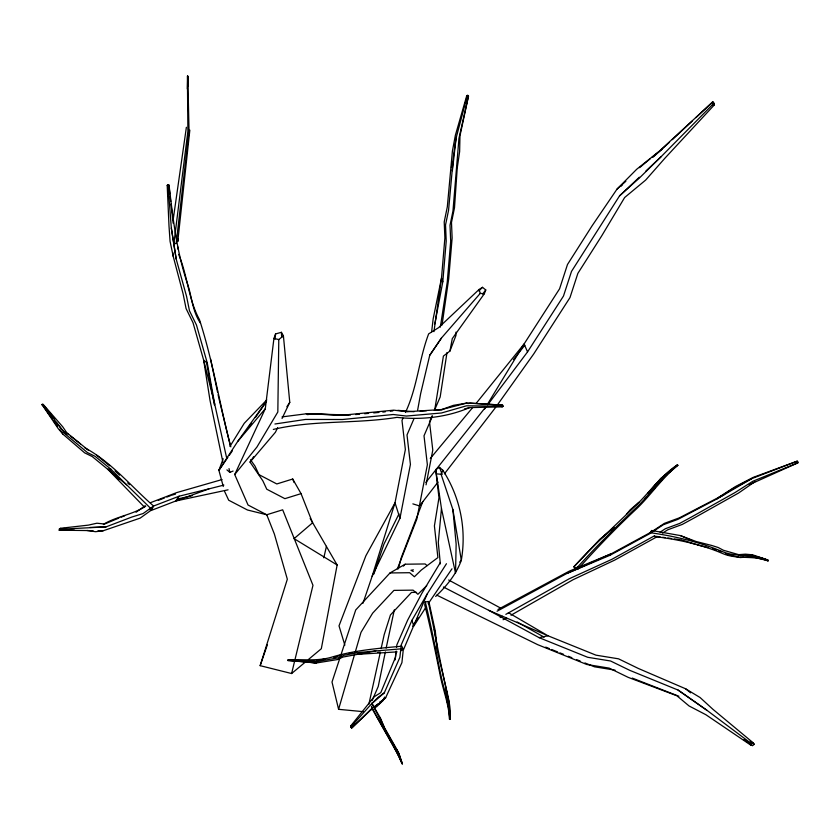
<?xml version="1.0" encoding="UTF-8"?>
<svg xmlns="http://www.w3.org/2000/svg" width="840" height="840" viewBox="0 0 840 840"><rect width="100%" height="100%" fill="white"/><g stroke="black" fill="none" stroke-linecap="round" stroke-linejoin="round"><path stroke-width="1.26" d="M187.331 88.967L187.772 76.073L189.042 131.082L176.179 243.527L173.891 243.642L187.898 131.145L187.394 76.094M234.717 474.537L265.293 408.713L273.935 338.415L275.562 333.931L281.411 332.315L283.406 335.8L278.786 339.57L277.83 411.989L256.925 447.058L234.717 474.537L248.042 505.019L266.721 514.763L282.681 509.806L312.974 585.312L291.617 673.533L260.159 665.669L287.332 579.212L274.375 534.051L266.774 514.794M456.015 332.094L455.952 335.465L449.946 351.046L443.405 356.076L434.669 410.267M433.944 331.621L441.515 277.998L444.885 237.878L444.213 221.907L447.321 206.84L452.424 150.969L455.385 135.24L466.757 95.676L467.659 95.214L468.51 95.96L459.974 135.807L459.627 151.599L457.254 167.864L454.493 207.785L451.479 222.453L452.13 237.993L448.707 278.702L442.05 325.006M434.805 323.925L442.806 281.736L446.219 241.133L445.536 224.941L448.55 210.336L453.569 155.379L456.12 137.991L467.05 96.695L466.757 95.676M768.159 560.805L767.855 559.965L752.504 554.799L745.385 554.159L738.686 554.652L723.366 550.242L718.2 547.512L711.889 545.506L696.003 541.464L680.358 535.573L651.609 530.492L650.192 532.686C674.783 536.183 699.478 542.042 722.389 551.575C737.048 557.802 753.102 553.235 767.592 560.291L768.159 560.805L754.625 557.34M178.017 238.56L177.765 241.584L189.84 130.116M497.175 405.227L533.726 353.945L569.982 297.602L577.857 273.389L601.797 235.725L624.666 197.495L645.687 180.054L664.892 158.235L714.074 105.168L714.231 103.446L712.876 101.787L659.179 151.294L636.688 169.271L617.064 189.053L592.032 225.908L567.483 264.505L559.587 288.792L524.066 343.991L487.326 404.471M440.339 327.117L447.248 282.167L450.692 241.206L450.019 225.288L452.981 210.924L458.955 138.338L468.51 95.96M435.656 596.463C446.45 586.226 456.267 574.413 461.318 560.249C466.683 528.917 460.1 496.955 442.838 470.264L439.499 467.387L435.687 469.623L441.462 508.578L438.291 542.472L440.339 563.903M749.291 484.68L797.916 462.819L798 461.885L797.286 461.149L753.134 477.404L735.431 486.581L718.231 497.637L679.434 517.818L664.419 523.362L650.727 532.329L611.646 553.581L566.811 573.51L497.049 611.226M275.069 339.087L275.562 333.931M395.115 659.936L395.997 651.599M396.186 651.042L395.535 657.153L380.782 692.643L374.147 696.801L350.973 725.655L350.763 727.073L351.656 728.049L372.456 708.372M396.564 647.377L396.827 644.942L407.652 620.13L421.628 593.712L440.349 562.548M452.372 170.688L456.12 137.991M431.644 331.663L433.167 318.832L441.515 277.998L442.806 281.736M446.985 352.601L440.171 397.005L434.595 410.015M173.261 219.093L186.386 127.27M223.871 485.09L208.877 488.901L175.739 501.007L150.476 510.731L140.144 518.133L103.037 530.817L95.561 531.699L87.486 530.555L59.199 530.197L59.42 528.906L60.68 528.266L88.368 525.126L96.925 523.215L104.023 523.95C117.191 516.327 133.15 514.447 145.719 506.226M417.617 410.225L420.651 393.603L429.733 355.288L441.504 337.953L480.218 293.423L484.344 293.727L485.762 289.957L482.507 287.322L479.084 289.464L438.648 327.621L428.642 333.879C418.929 359.552 417.26 387.587 405.479 412.367M449.946 351.046L452.277 338.625L484.344 293.727M310.191 518.469L337.144 564.984L321.31 648.732L308.438 659.484M451.416 167.37L452.393 162.215M425.292 602.007L424.725 604.895C430.731 628.394 435.54 652.375 440.328 676.011C443.184 690.543 448.896 704.329 449.484 719.229L450.209 719.155C451.3 704.13 446.093 690.113 443.268 675.633C438.113 651.084 433.608 626.105 428.169 601.472L425.292 602.007C431.277 625.968 435.677 650.444 440.759 674.457C443.709 689.294 449.337 703.521 449.579 718.788L449.484 719.229M502.236 406.865L501.113 406.171L501.322 405.09L502.572 405.122L503.139 406.224L502.236 406.865L469.56 407.61L464.499 408.923M362.964 603.278L372.151 576.23L399.956 518.312L410.424 464.425L407.012 434.952L414.078 418.467M422.804 501.575L401.31 557.571L398.328 568.848M426.048 484.848L432.789 450.114L429.513 421.838L432.054 415.926M385.361 651.934L378.242 686.469L372.194 700.424M386.148 648.102L394.317 609.851M402.969 648.7L375.827 650.937L343.004 657.048L337.365 659.589L316.418 662.981L287.752 660.45L288.288 659.726C302.957 659.211 317.562 661.416 331.79 657.132C354.333 650.307 378.252 648.354 401.804 646.202L402.969 648.7L401.604 650.664M368.834 704.424L380.289 652.375M381.129 648.564L384.206 634.599L390.464 614.933L411.485 592.431L416.598 592.368M323.799 557.812L326.445 546.315M750.519 744.954L750.95 743.264L753.26 742.875L754.247 744.314L752.556 745.605L750.519 744.954L705.852 714.703L689.083 705.978L676.904 695.783L628.121 677.324L609.2 668.115L586.74 664.472L537.726 644.679L436.79 595.14M363.269 711.669L338.594 709.317L354.491 654.707M355.215 652.228L360.99 632.373L372.635 613.179L393.918 590.384L413.081 590.153L417.911 594.3L426.72 585.679M372.151 576.23L395.02 502.803L405.363 449.547L401.993 420.473L402.99 418.163M373.853 574.067L383.901 544.247L398.969 513.902M260.159 665.669L267.414 644.669M223.178 458.745L218.904 470.327L223.272 486.497M397.373 568.859L416.819 519.141L427.371 464.772L424.011 435.792L432.464 416.105M446.46 563.724L427.182 593.996L403.2 650.391L401.919 662.634L385.665 697.694L380.058 703.143L373.58 707.154M350.973 725.655L352.012 725.75L371.448 703.941L384.29 692.843L399.893 657.342L401.205 644.931L411.925 620.34L427.182 593.996M459.69 562.159L461.318 560.249L452.897 509.618L441.084 474.275L442.838 470.264M374.619 707.774L376.719 706.65L383.019 700.497L384.605 697.095M277.641 427.655L275.425 432.254L250.047 462.084L262.847 480.827L266.774 489.216L284.886 498.666L301.056 493.647L312.575 522.816L294.063 538.639L337.144 564.984M282.051 418.467L289.769 402.37L283.406 335.8M397.215 752.546L402.308 763.928L398.465 752.304L384.09 727.01L371.794 703.185L380.531 718.242L384.09 727.01L379.418 717.056M149.352 509.565L151.851 509.555L153.584 506.037L179.141 496.199L208.877 488.901M226.496 457.254L214.757 404.344L203.658 360.161L193.001 322.665L186.091 308.616L183.078 293.727L173.25 256.494L170.069 241.353L168.998 225.96L167.202 185.472L167.674 184.663L168.861 184.968L169.134 185.955C172.998 218.778 176.736 251.811 187.32 283.217C191.919 296.572 192.255 311.136 200.466 323.127M42.179 404.975L43.26 404.481L42 404.46L58.359 428.82L63.263 434.448L84.651 452.855L92.211 456.54L126.609 484.785L151.851 509.555M425.828 482.433L485.961 406.718M229.918 446.45L244.251 423.286L266.784 399.893M412.703 626.241L418.068 617.726M375.827 650.937L359.173 652.491L358.019 654.318L397.11 651.882M639.324 177.219L619.553 195.857L571.494 271.425L563.482 296.058L527.552 351.897L487.725 404.806M426.122 606.921L413.805 626.083L411.925 620.34M428.18 603.729L451.983 568.817M266.459 401.31L237.657 441.515L218.904 470.327L227.829 457.401M250.047 462.084L253.659 456.656M286.881 406.718L289.769 402.37M429.733 355.288L441.504 337.953M229.32 455.249L232.291 450.944M248.661 427.245L251.633 422.93M255.36 417.543L266.511 401.394M179.141 496.199L175.739 501.007L228.081 489.825M495.653 407.369L444.444 473.802M288.099 660.566L288.288 659.726M484.606 408.954L486.161 406.875M577.332 567.063L575.61 568.932L574.087 566.716C593.471 545.517 614.67 525.851 635.282 506.079C649.477 492.429 660.681 475.902 677.355 464.856L677.838 465.392C662.162 477.781 651.273 494.634 636.962 508.442C616.466 527.531 596.747 548.058 578.036 569.069M60.323 530.365L61.246 529.168L106.029 526.89L131.754 517.072L143.105 513.544L153.584 506.037C131.008 486.35 111.342 462 84.735 447.741M482.632 294.042L485.762 289.957M438.018 482.087L419.548 505.921L412.86 503.874M513.408 359.615L524.832 345.251M626.399 514.343L630.053 509.943L638.799 502.32M430.28 458.493L472.815 407.379M476.154 403.368L524.066 343.991L527.552 351.897M237.657 441.515L265.293 408.713M660.965 478.38L647.766 493.511L660.965 478.38L677.397 464.835L677.838 465.392M350.763 727.073L354.228 723.156M652.837 489.983L655.389 487.179M657.09 485.31L662.203 479.714M427.077 565.614L425.145 563.966L405.185 564.207L390.022 572.943L355.719 609.966L332.01 682.049L338.594 709.317M403.41 566.107L405.185 564.207M351.656 728.049L372.498 707.816M573.699 566.895L599.077 540.057L614.04 527.384L599.456 539.847M645.12 498.257L646.852 496.451M712.425 105.305L714.231 103.446M647.587 493.626L650.223 490.928M566.811 573.51L609.945 555.303L611.646 553.581L569.258 571.158L497.973 609.462M619.553 195.857L639.366 178.028L660.986 156.817L712.614 104.559L711.879 102.47M620.645 186.491L622.45 184.706M639.555 167.674L650.192 158.781M478.842 290.966L482.507 287.322M371.448 703.941L378.462 697.053L384.29 692.843M645.918 171.014L660.986 156.817M653.184 157.08L669.512 142.265M672.336 139.629L692.129 121.149M695.909 117.621L712.876 101.787M617.064 189.053L625.852 181.283M609.945 555.303L649.488 533.809L663.369 524.716L677.933 519.341L716.552 499.128L733.016 488.607L751.674 478.653L797.286 461.149M664.461 476.753L667.275 474.275M669.165 472.626L677.618 465.203C661.71 477.057 650.759 493.7 636.562 507.339C615.888 526.953 595.361 547.302 576.25 568.638L574.087 566.716M291.617 673.533L306.464 661.133M374.483 706.734L378.556 703.448M380.583 701.799L385.665 697.694M652.155 157.196L661.973 149.31M136.038 512.253L145.089 505.775M754.981 481.635L738.591 493.017L694.743 517.639L682.269 524.433L667.653 529.841L662.529 533.19M654.864 535.595L611.825 559.346L569.226 578.771L505.838 614.365M660.114 532.161L665.364 528.717L679.686 523.425L691.845 516.799L734.969 492.597L752.808 481.268L797.916 462.819M657.405 536.55L614.68 560.112L573.163 579.663L510.993 615.216M716.552 499.128L751.674 478.653M503.076 619.742L506.468 617.809M500.178 617.547L502.446 616.276M370.419 710.021L372.519 708.897M718.231 497.637L724.006 494.76M379.575 702.114L383.019 700.497M337.281 656.523L341.67 654.549M103.373 524.538L118.839 518.091M469.56 407.61C447.006 417.281 421.25 420.157 396.995 417.365C355.919 424.043 313.971 419.832 273.326 429.429M226.916 469.896L229.845 472.364L233.1 471.041M121.16 517.178L124.635 515.802M150.875 502.53L176.662 492.608L222.065 479.556M158.298 500.356L164.399 498.005M166.834 497.07L170.499 495.663M282.082 416.892L306.296 413.794L343.14 415.159L393.74 410.161L407.106 411.737L441.935 409.5L453.296 405.384L466.967 403.022L501.322 405.09M301.056 493.647L292.719 479.021L276.812 483.956L259.003 474.663L255.003 466.116L250.478 459.743M167.202 185.472L168.105 186.27L169.134 185.955M171.717 495.191L175.455 494.151M441.935 409.5L466.967 403.022M177.314 499.013L192.087 495.747M443.425 587.013L488.681 610.312L539.133 637.665L547.985 635.775L596.001 655.169L618.524 658.823L638.369 668.472L685.587 688.769L700.067 697.515L712.908 709.296L753.26 742.875M316.743 660.639L325.51 658.854M467.922 403.589L470.274 403.106L502.572 405.122M413.395 569.835L410.939 570.287L413.259 571.484M349.282 653.163L351.824 652.712M354.365 652.25L356.906 651.788M359.173 652.491L343.991 655.252L338.268 657.825L317.478 661.49L288.425 660.114M333.837 657.384L336.179 657.017M274.932 424.001L305.529 419.444L342.573 419.507L393.236 414.509L406.371 416.052L441.483 412.986L466.536 405.804L501.113 406.171M307.419 414.624L312.606 413.942L350.427 415.034M382.798 412.083L385.298 411.8M390.306 411.212L392.816 410.918M449.579 718.788L450.209 719.155M355.604 414.561L359.489 414.204M364.675 413.731L368.56 413.385M373.737 412.913L378.913 412.44M414.026 411.737L397.824 410.33M420.094 411.191L426.437 410.75M93.135 530.838L86.951 530.502M767.781 560.816C753.218 554.988 737.499 559.86 722.925 553.654C701.243 544.215 677.397 539.417 653.993 536.434M59.42 528.906L64.533 528.476M357.819 653.793L368.718 653.016M377.58 652.397L380.195 652.218M434.259 410.308L442.092 409.868M126.609 484.785L110.859 469.182L107.846 469.298L144.154 506.825M89.901 527.457L106.029 526.89M743.558 557.34L739.756 557.476L753.396 557.025L749.679 556.668M748.629 557.162L752.441 557.036M390.022 572.943L409.657 572.712L414.393 576.765L421.239 570.098L437.892 557.571L434.406 525.903L438.974 497.711L435.687 469.623M59.199 530.197L74.351 530.166M496.619 406.161L503.139 406.224M738.686 554.652L752.504 554.799M343.14 415.159L347.834 415.265L306.296 413.794M315.189 662.602L287.752 660.45M98.081 530.639L103.037 530.817M305.225 660.828L317.478 661.49M436.663 473.876L441.084 474.275M303.387 661.71L307.293 662.088M309.897 662.34L316.418 662.981M656.282 536.361L660.135 536.907M662.697 537.274L665.259 537.631M667.821 537.999L671.664 538.555M674.226 538.913L681.912 540.015M615.058 670.142L594.437 666.792L584.924 662.96M467.05 96.695L468.132 96.883M273.935 338.415L278.786 339.57M729.246 554.904L738.591 557.193M266.721 514.763L247.433 509.985L228.701 500.22L224.616 491.474M697.095 544.845L707.984 547.617M725.487 553.928L727.986 554.578M754.667 556.028L768.201 560.28M712.824 548.846L716.468 550.011M683.077 540.383L695.929 544.477M678.899 696.234L632.258 678.09M539.133 637.665L587.706 657.29L610.554 660.996L629.79 670.351L678.058 690.06L706.85 710.241L750.95 743.264M545.716 647.115L549.287 648.553M551.659 649.52L557.602 651.913M559.976 652.88L563.535 654.318M568.292 656.24L571.861 657.678M576.607 659.6L580.178 661.038M712.614 104.559L714.074 105.168M680.358 535.573L692.423 540.666M488.681 610.312L547.985 635.775L508.389 612.633M718.893 550.778L721.025 551.912M448.665 579.999L500.462 608.002M517.156 621.999L544.173 637.182M706.85 710.241L678.058 690.06M744.082 739.63L752.556 745.605M214.757 404.344L207.26 362.964L203.658 360.161L210.032 400.481L222.936 462.378M64.733 431.571L68.617 434.595M70.56 436.096L80.462 443.93M750.183 741.038L754.247 744.314M685.587 688.769L690.596 692.843M96.768 455.28L109.652 465.801M110.859 469.182L95.046 456.288L87.381 452.54L65.814 434.48L42.956 404.995M88.484 450.324L66.717 432.705L62.716 426.783L43.26 404.481M115.059 470.915L119.564 475.188M127.712 482.927L129.538 484.669M108.906 469.067L118.87 479.294M42.672 404.156L54.684 419.118M56.322 422.394L65.814 434.48M398.717 755.685L371.858 708.299M42 404.46L52.279 418.856M57.414 426.111L53.749 420.913L57.477 426.531M59.609 429.24L63.263 434.448M383.24 726.127L399.231 754.53L402.224 763.424M60.68 528.266L61.246 529.168M398.486 754.268L402.308 763.928M371.385 706.157C381.045 725.613 393.341 743.652 401.961 763.539M395.903 748.766L399.231 754.53M434.343 629.275L437.073 647.692L435.32 631.302L429.387 604.034L428.169 601.472M396.606 749.553L399.483 755.885M381.728 723.86L383.114 727.02M292.719 479.021L294.116 482.548M439.499 467.387L442.176 474.432M796.75 461.622L797.139 462.651M399.956 518.312L395.02 502.803L365.873 555.775L339.014 625.842L344.852 645.173M436.338 646.202C441.357 670.288 449.201 693.987 450.03 718.746M178.626 254.384C187.603 275.562 188.391 299.429 199.458 319.599C212.94 361.253 219.65 404.576 230.832 446.838M479.084 289.464L480.218 293.423M352.012 725.75L352.433 727.23M207.26 362.964L196.476 325.028L189.472 310.779L186.553 296.342L176.19 259.067L171.339 228.102L168.105 186.27M445.914 689.755L449.032 702.093M218.946 398.506L230.244 445.41M229.005 468.584L229.845 472.364M214.379 404.922L206.409 361.935M441.462 508.578L455.532 573.122L456.151 544.152L452.897 509.618M210.546 358.921L217.56 392.123M218.106 394.685L218.642 397.236M446.901 699.678L447.636 703.448M446.513 691.089L446.943 693.672M171.339 228.102L176.19 259.067M177.671 246.572L177.986 249.175M168.861 184.968L169.859 193.883M170.142 196.423L170.709 201.527M171.003 204.067L173.135 223.178M172.893 252.703L173.25 256.494M448.959 707.879L449.169 710.451M449.474 714.315L449.873 719.46M167.674 184.663L167.843 187.268M168.263 193.778L168.43 196.371M281.411 332.315L281.683 337.491M187.772 76.073L187.877 86.362"/></g></svg>
